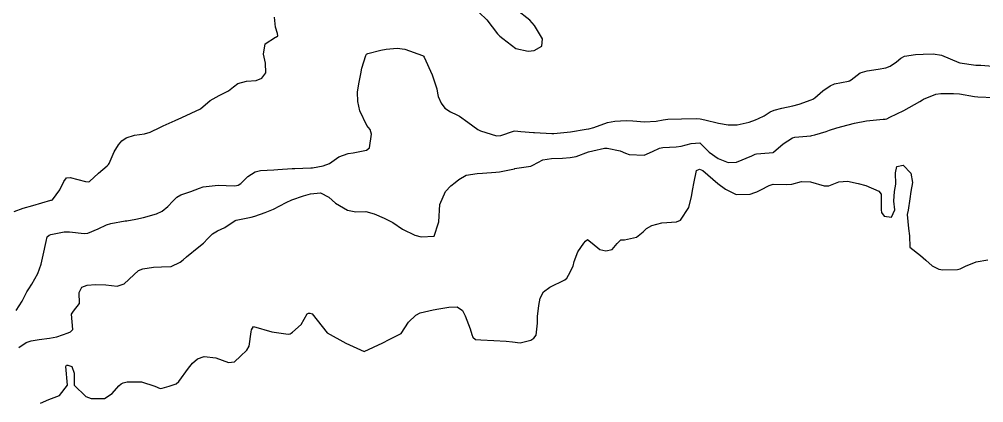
# Model space of a CAD drawing. Header units: metres. Extents: x 307586 to 320046, y 7427249 to 7434250.
# Drawn here: x 311043.2 to 311147.4, y 7432765.9 to 7432807.3 of the extents above; entities that cross this region are included whole.
import ezdxf

# ---------------------------------------------------------------- set-up
doc = ezdxf.new("R2010")
doc.units = ezdxf.units.M
doc.header["$MEASUREMENT"] = 0
doc.layers.add('Curvas de Nivel 1m', color=11, linetype='Continuous')
doc.layers.add('Curvas de Nivel 5m', color=15, linetype='Continuous')

msp = doc.modelspace()

# ---------------------------------------------------------------- linework, layer by layer
at = {"layer": 'Curvas de Nivel 1m', "flags": 128}
for points, elevation in [([(311042.82, 7432775.89), (311043.47, 7432776.9), (311043.99, 7432777.88), (311044.18, 7432778.2), (311044.51, 7432778.72), (311045.17, 7432779.86), (311045.52, 7432780.88), (311045.73, 7432781.85), (311046.06, 7432783.34), (311046.18, 7432783.85), (311046.41, 7432784.01), (311046.58, 7432784.07), (311048.02, 7432784.38), (311048.58, 7432784.37), (311050.18, 7432784.2), (311050.58, 7432784.24), (311051.68, 7432784.69), (311052.59, 7432785.13), (311053.07, 7432785.29), (311054.6, 7432785.55), (311054.77, 7432785.57), (311055.75, 7432785.73), (311056.6, 7432785.92), (311058, 7432786.31), (311058.61, 7432786.61), (311059.21, 7432787.1), (311059.75, 7432787.69), (311060.19, 7432788.12), (311060.63, 7432788.36), (311061.7, 7432788.74), (311062.64, 7432789.11), (311063.05, 7432789.23), (311064.64, 7432789.43), (311066.4, 7432789.36), (311066.64, 7432789.37), (311066.81, 7432789.42), (311067.09, 7432789.6), (311067.88, 7432790.36), (311068.66, 7432790.85), (311069.25, 7432790.99), (311070.67, 7432791.08), (311071.11, 7432791.11), (311072.67, 7432791.21), (311072.96, 7432791.23), (311074.67, 7432791.29), (311074.87, 7432791.3), (311076.02, 7432791.49), (311076.68, 7432791.74), (311077.69, 7432792.46), (311078.69, 7432792.84), (311079.23, 7432792.91), (311080.69, 7432793.2), (311081.02, 7432793.44), (311081.23, 7432794.92), (311081.09, 7432795.43), (311080.91, 7432795.63), (311080.73, 7432795.85), (311079.95, 7432797.45), (311079.74, 7432798.46), (311079.73, 7432799.45), (311079.87, 7432800.36), (311080.07, 7432801.45), (311080.2, 7432802.04), (311080.61, 7432803.44), (311080.69, 7432803.57), (311080.82, 7432803.63), (311082.24, 7432804), (311082.82, 7432804.1), (311084.02, 7432804.2), (311084.82, 7432804.1), (311086.73, 7432803.44), (311086.81, 7432803.4), (311086.86, 7432803.36), (311086.92, 7432803.25), (311087.78, 7432801.35), (311088.28, 7432799.83), (311088.37, 7432799.34), (311088.43, 7432799.01), (311088.75, 7432798.27), (311089.15, 7432797.74), (311089.75, 7432797.33), (311090.44, 7432797.02), (311090.74, 7432796.86), (311091.63, 7432796.21), (311092.72, 7432795.43), (311093.01, 7432795.29), (311094.72, 7432794.75), (311095.2, 7432794.78), (311096.58, 7432795.24), (311096.72, 7432795.27), (311097.35, 7432795.23), (311098.72, 7432795.12), (311098.83, 7432795.11), (311100.72, 7432794.99), (311100.92, 7432794.99), (311102.72, 7432795.17), (311104.41, 7432795.47), (311104.73, 7432795.52), (311105.25, 7432795.66), (311106.73, 7432796.18), (311107.51, 7432796.34), (311108.74, 7432796.39), (311109.48, 7432796.35), (311110.73, 7432796.26), (311112.01, 7432796.33), (311112.74, 7432796.47), (311113.24, 7432796.54), (311114.74, 7432796.6), (311116.34, 7432796.61), (311116.74, 7432796.57), (311117.26, 7432796.47), (311118.73, 7432796.13), (311119.77, 7432795.93), (311120.73, 7432795.92), (311122.03, 7432796.23), (311122.74, 7432796.49), (311123.05, 7432796.61), (311123.67, 7432796.92), (311124.32, 7432797.34), (311124.75, 7432797.51), (311125.57, 7432797.72), (311126.75, 7432798), (311127.44, 7432798.18), (311128.76, 7432798.65), (311128.91, 7432798.71), (311129.13, 7432798.86), (311130.02, 7432799.6), (311130.78, 7432800.15), (311131.27, 7432800.35), (311132.79, 7432800.66), (311132.9, 7432800.7), (311133.07, 7432800.81), (311134.04, 7432801.56), (311134.8, 7432801.77), (311135.97, 7432801.94), (311136.81, 7432802.11), (311137.28, 7432802.28), (311137.98, 7432802.75), (311138.43, 7432803.14), (311138.82, 7432803.34), (311140.03, 7432803.53), (311140.83, 7432803.57), (311141.92, 7432803.62), (311142.82, 7432803.46), (311144.7, 7432802.67), (311144.81, 7432802.64), (311146.54, 7432802.37), (311146.81, 7432802.37), (311147.08, 7432802.37), (311148.81, 7432802.25)], 716), ([(311043.1, 7432771.88), (311043.91, 7432772.41), (311044.44, 7432772.6), (311045.33, 7432772.75), (311046.44, 7432772.88), (311047.24, 7432773.04), (311048.45, 7432773.48), (311048.69, 7432773.57), (311048.94, 7432773.82), (311048.82, 7432775.48), (311049.01, 7432775.81), (311049.68, 7432776.62), (311049.64, 7432777.81), (311049.93, 7432778.38), (311050.51, 7432778.61), (311051.41, 7432778.69), (311052.51, 7432778.64), (311053.75, 7432778.52), (311054.51, 7432778.74), (311055.54, 7432779.73), (311056.05, 7432780.21), (311056.53, 7432780.39), (311057.68, 7432780.56), (311058.54, 7432780.61), (311059.59, 7432780.64), (311060.54, 7432781.08), (311060.86, 7432781.36), (311061.22, 7432781.67), (311062.56, 7432782.75), (311063.07, 7432783.15), (311063.55, 7432783.64), (311064.06, 7432784.15), (311064.59, 7432784.49), (311065.38, 7432784.83), (311066.51, 7432785.6), (311066.6, 7432785.63), (311068.23, 7432785.96), (311068.61, 7432786.08), (311069.72, 7432786.47), (311070.62, 7432786.81), (311072.01, 7432787.54), (311072.63, 7432787.83), (311073.88, 7432788.27), (311074.63, 7432788.48), (311075.72, 7432788.58), (311076.63, 7432788.13), (311077.34, 7432787.47), (311078.62, 7432786.7), (311079.52, 7432786.54), (311080.61, 7432786.56), (311081.5, 7432786.31), (311082.61, 7432785.86), (311083.55, 7432785.4), (311084.59, 7432784.66), (311085.92, 7432784.03), (311086.58, 7432783.83), (311088.01, 7432783.92), (311088.48, 7432785.34), (311088.49, 7432785.45), (311088.62, 7432787.34), (311089.24, 7432788.73), (311089.79, 7432789.33), (311090.27, 7432789.7), (311090.65, 7432790.03), (311091.46, 7432790.51), (311092.66, 7432790.69), (311093.24, 7432790.71), (311094.67, 7432790.81), (311095.07, 7432790.87), (311096.67, 7432791.19), (311096.71, 7432791.2), (311096.94, 7432791.24), (311098.44, 7432791.46), (311098.68, 7432791.56), (311099.75, 7432792.14), (311100.68, 7432792.31), (311101.86, 7432792.35), (311102.69, 7432792.39), (311103.35, 7432792.5), (311104.69, 7432793), (311105.14, 7432793.14), (311106.4, 7432793.42), (311106.7, 7432793.43), (311108.09, 7432793.11), (311108.69, 7432792.87), (311109.07, 7432792.72), (311110.69, 7432792.67), (311111.59, 7432793.07), (311112.35, 7432793.41), (311112.7, 7432793.47), (311114.17, 7432793.57), (311114.7, 7432793.63), (311115.79, 7432793.93), (311116.71, 7432793.98), (311117.73, 7432792.99), (311118.69, 7432792.28), (311119.78, 7432791.87), (311120.68, 7432791.89), (311122.33, 7432792.58), (311122.69, 7432792.77), (311122.82, 7432792.8), (311124.21, 7432792.91), (311124.64, 7432792.96), (311124.69, 7432792.99), (311125.73, 7432793.87), (311126.72, 7432794.53), (311126.99, 7432794.61), (311128.72, 7432794.76), (311128.81, 7432794.77), (311129.13, 7432794.86), (311130.35, 7432795.22), (311130.73, 7432795.36), (311131.51, 7432795.61), (311132.73, 7432795.95), (311133.42, 7432796.12), (311134.74, 7432796.36), (311136.52, 7432796.55), (311136.74, 7432796.54), (311136.92, 7432796.58), (311137.26, 7432796.75), (311138.75, 7432797.49), (311140.5, 7432798.46), (311140.76, 7432798.64), (311140.9, 7432798.72), (311142.22, 7432799.25), (311142.77, 7432799.32), (311144.12, 7432799.33), (311144.77, 7432799.28), (311146.41, 7432799), (311146.77, 7432798.95), (311148.52, 7432798.87)], 717), ([(311045.45, 7432765.85), (311046.37, 7432766.27), (311047.5, 7432766.7), (311048.38, 7432767.82), (311048.19, 7432769.82), (311048.27, 7432769.96), (311048.41, 7432769.98), (311048.84, 7432769.82), (311049.11, 7432769.1), (311049.08, 7432767.81), (311050.37, 7432766.59), (311050.95, 7432766.37), (311052.37, 7432766.36), (311053.22, 7432766.91), (311053.94, 7432767.75), (311054.17, 7432767.97), (311054.39, 7432768.07), (311054.83, 7432768.18), (311056.39, 7432768.18), (311057.8, 7432767.71), (311058.38, 7432767.46), (311058.61, 7432767.47), (311059.36, 7432767.69), (311060.11, 7432767.96), (311060.39, 7432768.2), (311061.44, 7432769.66), (311061.89, 7432770.18), (311062.42, 7432770.65), (311063.14, 7432770.92), (311064.42, 7432770.75), (311065.76, 7432770.26), (311066.41, 7432770.32), (311067.08, 7432770.93), (311067.77, 7432771.59), (311068.01, 7432772.02), (311068.21, 7432773.58), (311068.27, 7432773.77), (311068.46, 7432774.14), (311070.45, 7432773.56), (311072.23, 7432773.31), (311072.45, 7432773.34), (311072.56, 7432773.42), (311072.7, 7432773.53), (311073.62, 7432774.36), (311074.29, 7432775.51), (311074.41, 7432775.59), (311074.48, 7432775.59), (311074.56, 7432775.58), (311074.81, 7432775.51), (311076.45, 7432773.48), (311078.44, 7432772.36), (311080.43, 7432771.44), (311082.44, 7432772.37), (311083.12, 7432772.73), (311084.45, 7432773.39), (311085.24, 7432774.61), (311086.02, 7432775.37), (311086.49, 7432775.61), (311087.89, 7432775.95), (311088.49, 7432776.05), (311089.58, 7432776.25), (311090.49, 7432776.26), (311091.05, 7432775.88), (311091.35, 7432775.31), (311091.88, 7432773.88), (311092.07, 7432773.3), (311092.17, 7432773.01), (311092.45, 7432772.74), (311093.04, 7432772.7), (311094.45, 7432772.62), (311095.78, 7432772.58), (311096.45, 7432772.5), (311097.3, 7432772.37), (311098.45, 7432772.66), (311098.78, 7432772.89), (311099.02, 7432773.21), (311099.17, 7432774.51), (311099.17, 7432775.21), (311099.31, 7432776.4), (311099.47, 7432777.21), (311099.82, 7432777.89), (311100.51, 7432778.4), (311102.11, 7432779.18), (311102.33, 7432779.37), (311102.53, 7432779.68), (311103.03, 7432780.68), (311103.14, 7432781.16), (311103.52, 7432782.2), (311104.19, 7432783.15), (311104.36, 7432783.37), (311104.58, 7432783.55), (311105.07, 7432783.14), (311105.9, 7432782.46), (311106.57, 7432782.34), (311107.22, 7432782.46), (311107.76, 7432783.11), (311108.18, 7432783.5), (311108.58, 7432783.51), (311109.86, 7432783.81), (311110.59, 7432784.36), (311110.96, 7432784.72), (311111.51, 7432785.07), (311112.61, 7432785.33), (311114.18, 7432785.46), (311114.61, 7432785.65), (311115.53, 7432787.02), (311115.81, 7432788.19), (311115.97, 7432789.01), (311116.06, 7432789.6), (311116.34, 7432791.01), (311116.67, 7432791.16), (311117.04, 7432791), (311118.65, 7432789.59), (311119.49, 7432788.97), (311120.64, 7432788.39), (311122.16, 7432788.46), (311122.64, 7432788.62), (311122.86, 7432788.71), (311123.29, 7432788.92), (311124.19, 7432789.37), (311124.65, 7432789.51), (311126.06, 7432789.48), (311126.65, 7432789.53), (311127.71, 7432789.81), (311128.66, 7432789.79), (311130.14, 7432789.36), (311130.65, 7432789.35), (311131.72, 7432789.76), (311132.66, 7432789.84), (311133.84, 7432789.61), (311134.65, 7432789.37), (311136.05, 7432788.77), (311136.31, 7432788.44), (311136.31, 7432786.76), (311136.33, 7432786.47), (311136.62, 7432786.07), (311137.42, 7432785.95), (311137.77, 7432786.75), (311137.69, 7432787.7), (311137.75, 7432788.75), (311137.89, 7432789.51), (311137.86, 7432790.75), (311138, 7432791.43), (311138.68, 7432791.59), (311139.5, 7432790.73), (311139.68, 7432789.71), (311139.5, 7432788.73), (311139.42, 7432787.95), (311139.21, 7432786.73), (311139.11, 7432786.24), (311139.25, 7432784.73), (311139.37, 7432783.96), (311139.39, 7432782.73), (311140.56, 7432781.83), (311141.15, 7432781.3), (311141.83, 7432780.7), (311142.55, 7432780.34), (311142.97, 7432780.26), (311144.55, 7432780.31), (311144.85, 7432780.37), (311145.44, 7432780.66), (311146.56, 7432781.12), (311147.83, 7432781.35)], 718)]:
    msp.add_lwpolyline(points, dxfattribs=dict(at, elevation=elevation))
at = {"layer": 'Curvas de Nivel 5m', "elevation": 715, "flags": 128}
for points in [[(311092.87, 7432808.08), (311093.7, 7432807.28), (311094.85, 7432805.78), (311095.1, 7432805.52), (311095.43, 7432805.26), (311096.83, 7432804.19), (311098.15, 7432803.9), (311098.82, 7432803.97), (311099.62, 7432804.43), (311099.7, 7432805.21), (311098.86, 7432806.65), (311098.34, 7432807.23), (311096.87, 7432808.4)], [(311042.61, 7432786.56), (311043.57, 7432786.93), (311044.62, 7432787.23), (311046.57, 7432787.79), (311046.62, 7432787.81), (311046.65, 7432787.81), (311046.74, 7432787.84), (311047.56, 7432788.91), (311047.97, 7432789.83), (311048.25, 7432790.22), (311048.65, 7432790.24), (311050.32, 7432789.8), (311050.64, 7432789.76), (311050.75, 7432789.8), (311051.73, 7432790.71), (311052.67, 7432791.52), (311052.79, 7432791.65), (311052.86, 7432791.77), (311053.42, 7432793.03), (311053.9, 7432793.76), (311054.26, 7432794.19), (311054.7, 7432794.52), (311055.63, 7432794.82), (311056.71, 7432794.97), (311057.3, 7432795.13), (311058.44, 7432795.7), (311058.63, 7432795.8), (311058.72, 7432795.84), (311060.02, 7432796.4), (311060.73, 7432796.73), (311062.74, 7432797.65), (311063.81, 7432798.58), (311064.76, 7432799.12), (311065.76, 7432799.62), (311066.33, 7432800.04), (311066.78, 7432800.41), (311067.71, 7432800.66), (311068.78, 7432800.72), (311069.37, 7432800.99), (311069.8, 7432801.57), (311069.79, 7432802.58), (311069.57, 7432803.57), (311069.72, 7432804.68), (311070.84, 7432805.4), (311070.96, 7432805.44), (311071.09, 7432805.56), (311071.08, 7432805.79), (311070.85, 7432806.48), (311070.73, 7432807.56)]]:
    msp.add_lwpolyline(points, dxfattribs=at)

doc.saveas('drawing.dxf')
